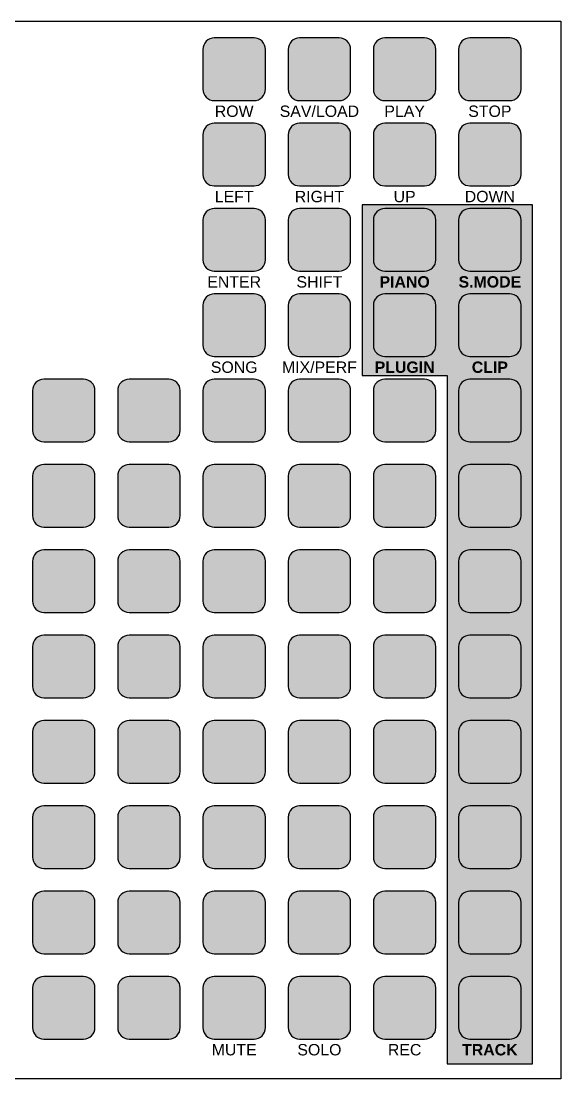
# Model space of a CAD drawing. Header units: millimetres. Extents: x -175 to 2286, y -1714 to 1134.
# Drawn here: x 509.4 to 604.4, y 158.1 to 344 of the extents above; entities that cross this region are included whole.
import ezdxf

# ---------------------------------------------------------------- set-up
doc = ezdxf.new("R2010")
doc.units = ezdxf.units.MM
for name, color, linetype in [('maingrid', 7, 'Continuous'), ('panel', 7, 'Continuous'), ('schrift', 7, 'Continuous')]:
    doc.layers.add(name, color=color, linetype=linetype)
doc.styles.get("Standard").update_dxf_attribs({"font": 'arial.ttf'})
doc.styles.add('Stil1', font='arialbd.ttf')

msp = doc.modelspace()

# ---------------------------------------------------------------- hatches: boundary and pattern name
h = msp.add_hatch(color=40)
h.dxf.hatch_style = 1
h.paths.add_polyline_path([(552.411, 339.079, 0.4142136), (550.411, 341.079), (543.411, 341.079, 0.4142136), (541.411, 339.079), (541.411, 332.079, 0.4142136), (543.411, 330.079), (550.411, 330.079, 0.4142136), (552.411, 332.079)])
h = msp.add_hatch(color=1)
h.dxf.hatch_style = 1
h.paths.add_polyline_path([(567.411, 339.079, 0.4142136), (565.411, 341.079), (558.411, 341.079, 0.4142136), (556.411, 339.079), (556.411, 332.079, 0.4142136), (558.411, 330.079), (565.411, 330.079, 0.4142136), (567.411, 332.079)])
h = msp.add_hatch(color=92)
h.dxf.hatch_style = 1
h.paths.add_polyline_path([(582.411, 339.079, 0.4142136), (580.411, 341.079), (573.411, 341.079, 0.4142136), (571.411, 339.079), (571.411, 332.079, 0.4142136), (573.411, 330.079), (580.411, 330.079, 0.4142136), (582.411, 332.079)])
h = msp.add_hatch(color=90)
h.dxf.hatch_style = 1
h.paths.add_polyline_path([(597.411, 339.079, 0.4142136), (595.411, 341.079), (588.411, 341.079, 0.4142136), (586.411, 339.079), (586.411, 332.079, 0.4142136), (588.411, 330.079), (595.411, 330.079, 0.4142136), (597.411, 332.079)])
h = msp.add_hatch(color=253)
h.dxf.hatch_style = 1
h.paths.add_polyline_path([(552.411, 324.079, 0.4142136), (550.411, 326.079), (543.411, 326.079, 0.4142136), (541.411, 324.079), (541.411, 317.079, 0.4142136), (543.411, 315.079), (550.411, 315.079, 0.4142136), (552.411, 317.079)])
h = msp.add_hatch(color=253)
h.dxf.hatch_style = 1
h.paths.add_polyline_path([(567.411, 324.079, 0.4142136), (565.411, 326.079), (558.411, 326.079, 0.4142136), (556.411, 324.079), (556.411, 317.079, 0.4142136), (558.411, 315.079), (565.411, 315.079, 0.4142136), (567.411, 317.079)])
h = msp.add_hatch(color=253)
h.dxf.hatch_style = 1
h.paths.add_polyline_path([(582.411, 324.079, 0.4142136), (580.411, 326.079), (573.411, 326.079, 0.4142136), (571.411, 324.079), (571.411, 317.079, 0.4142136), (573.411, 315.079), (580.411, 315.079, 0.4142136), (582.411, 317.079)])
h = msp.add_hatch(color=253)
h.dxf.hatch_style = 1
h.paths.add_polyline_path([(597.411, 324.079, 0.4142136), (595.411, 326.079), (588.411, 326.079, 0.4142136), (586.411, 324.079), (586.411, 317.079, 0.4142136), (588.411, 315.079), (595.411, 315.079, 0.4142136), (597.411, 317.079)])
h = msp.add_hatch(color=253)
h.dxf.hatch_style = 1
h.paths.add_polyline_path([(552.411, 309.079, 0.4142136), (550.411, 311.079), (543.411, 311.079, 0.4142136), (541.411, 309.079), (541.411, 302.079, 0.4142136), (543.411, 300.079), (550.411, 300.079, 0.4142136), (552.411, 302.079)])
h = msp.add_hatch(color=253)
h.dxf.hatch_style = 1
h.paths.add_polyline_path([(567.411, 309.079, 0.4142136), (565.411, 311.079), (558.411, 311.079, 0.4142136), (556.411, 309.079), (556.411, 302.079, 0.4142136), (558.411, 300.079), (565.411, 300.079, 0.4142136), (567.411, 302.079)])
h = msp.add_hatch(color=254)
h.dxf.hatch_style = 1
h.paths.add_polyline_path([(599.411, 311.723), (569.411, 311.723), (569.411, 281.752), (584.411, 281.752), (584.411, 160.705), (599.411, 160.705)])
h.paths.add_polyline_path([(588.411, 296.079), (595.411, 296.079, -0.4142136), (597.411, 294.079), (597.411, 287.079, -0.4142136), (595.411, 285.079), (588.411, 285.079, -0.4142136), (586.411, 287.079), (586.411, 294.079, -0.4142136)], flags=16)
h.paths.add_polyline_path([(586.411, 302.079), (586.411, 309.079, -0.4142136), (588.411, 311.079), (595.411, 311.079, -0.4142136), (597.411, 309.079), (597.411, 302.079, -0.4142136), (595.411, 300.079), (588.411, 300.079, -0.4142136)], flags=16)
h.paths.add_polyline_path([(582.411, 294.079), (582.411, 287.079, -0.4142136), (580.411, 285.079), (573.411, 285.079, -0.4142136), (571.411, 287.079), (571.411, 294.079, -0.4142136), (573.411, 296.079), (580.411, 296.079, -0.4142136)], flags=16)
h.paths.add_polyline_path([(580.411, 300.079), (573.411, 300.079, -0.4142136), (571.411, 302.079), (571.411, 309.079, -0.4142136), (573.411, 311.079), (580.411, 311.079, -0.4142136), (582.411, 309.079), (582.411, 302.079, -0.4142136)], flags=16)
h.paths.add_polyline_path([(588.411, 281.079), (595.411, 281.079, -0.4142136), (597.411, 279.079), (597.411, 272.079, -0.4142136), (595.411, 270.079), (588.411, 270.079, -0.4142136), (586.411, 272.079), (586.411, 279.079, -0.4142136)], flags=16)
h.paths.add_polyline_path([(588.411, 266.079), (595.411, 266.079, -0.4142136), (597.411, 264.079), (597.411, 257.079, -0.4142136), (595.411, 255.079), (588.411, 255.079, -0.4142136), (586.411, 257.079), (586.411, 264.079, -0.4142136)], flags=16)
h.paths.add_polyline_path([(588.411, 251.079), (595.411, 251.079, -0.4142136), (597.411, 249.079), (597.411, 242.079, -0.4142136), (595.411, 240.079), (588.411, 240.079, -0.4142136), (586.411, 242.079), (586.411, 249.079, -0.4142136)], flags=16)
h.paths.add_polyline_path([(588.411, 236.079), (595.411, 236.079, -0.4142136), (597.411, 234.079), (597.411, 227.079, -0.4142136), (595.411, 225.079), (588.411, 225.079, -0.4142136), (586.411, 227.079), (586.411, 234.079, -0.4142136)], flags=16)
h.paths.add_polyline_path([(588.411, 221.079), (595.411, 221.079, -0.4142136), (597.411, 219.079), (597.411, 212.079, -0.4142136), (595.411, 210.079), (588.411, 210.079, -0.4142136), (586.411, 212.079), (586.411, 219.079, -0.4142136)], flags=16)
h.paths.add_polyline_path([(588.411, 206.079), (595.411, 206.079, -0.4142136), (597.411, 204.079), (597.411, 197.079, -0.4142136), (595.411, 195.079), (588.411, 195.079, -0.4142136), (586.411, 197.079), (586.411, 204.079, -0.4142136)], flags=16)
h.paths.add_polyline_path([(588.411, 191.079), (595.411, 191.079, -0.4142136), (597.411, 189.079), (597.411, 182.079, -0.4142136), (595.411, 180.079), (588.411, 180.079, -0.4142136), (586.411, 182.079), (586.411, 189.079, -0.4142136)], flags=16)
h.paths.add_polyline_path([(588.411, 176.079), (595.411, 176.079, -0.4142136), (597.411, 174.079), (597.411, 167.079, -0.4142136), (595.411, 165.079), (588.411, 165.079, -0.4142136), (586.411, 167.079), (586.411, 174.079, -0.4142136)], flags=16)
at = {"true_color": 0xa1a1a1}
h = msp.add_hatch(color=253, dxfattribs=at)
h.dxf.hatch_style = 1
h.paths.add_polyline_path([(582.411, 309.079, 0.4142136), (580.411, 311.079), (573.411, 311.079, 0.4142136), (571.411, 309.079), (571.411, 302.079, 0.4142136), (573.411, 300.079), (580.411, 300.079, 0.4142136), (582.411, 302.079)])
h = msp.add_hatch(color=253, dxfattribs=at)
h.dxf.hatch_style = 1
h.paths.add_polyline_path([(597.411, 309.079, 0.4142136), (595.411, 311.079), (588.411, 311.079, 0.4142136), (586.411, 309.079), (586.411, 302.079, 0.4142136), (588.411, 300.079), (595.411, 300.079, 0.4142136), (597.411, 302.079)])
at = {"true_color": 0xfffffe}
h = msp.add_hatch(color=7, dxfattribs=at)
h.dxf.hatch_style = 1
h.paths.add_polyline_path([(552.411, 294.079, 0.4142136), (550.411, 296.079), (543.411, 296.079, 0.4142136), (541.411, 294.079), (541.411, 287.079, 0.4142136), (543.411, 285.079), (550.411, 285.079, 0.4142136), (552.411, 287.079)])
h = msp.add_hatch(color=7, dxfattribs=at)
h.dxf.hatch_style = 1
h.paths.add_polyline_path([(567.411, 294.079, 0.4142136), (565.411, 296.079), (558.411, 296.079, 0.4142136), (556.411, 294.079), (556.411, 287.079, 0.4142136), (558.411, 285.079), (565.411, 285.079, 0.4142136), (567.411, 287.079)])
at = {"true_color": 0xa1a1a1}
h = msp.add_hatch(color=253, dxfattribs=at)
h.dxf.hatch_style = 1
h.paths.add_polyline_path([(582.411, 294.079, 0.4142136), (580.411, 296.079), (573.411, 296.079, 0.4142136), (571.411, 294.079), (571.411, 287.079, 0.4142136), (573.411, 285.079), (580.411, 285.079, 0.4142136), (582.411, 287.079)])
h = msp.add_hatch(color=253, dxfattribs=at)
h.dxf.hatch_style = 1
h.paths.add_polyline_path([(597.411, 294.079, 0.4142136), (595.411, 296.079), (588.411, 296.079, 0.4142136), (586.411, 294.079), (586.411, 287.079, 0.4142136), (588.411, 285.079), (595.411, 285.079, 0.4142136), (597.411, 287.079)])
h = msp.add_hatch(color=151)
h.dxf.hatch_style = 1
h.paths.add_polyline_path([(552.411, 279.079, 0.4142136), (550.411, 281.079), (543.411, 281.079, 0.4142136), (541.411, 279.079), (541.411, 272.079, 0.4142136), (543.411, 270.079), (550.411, 270.079, 0.4142136), (552.411, 272.079)])
h = msp.add_hatch(color=151)
h.dxf.hatch_style = 1
h.paths.add_polyline_path([(567.411, 279.079, 0.4142136), (565.411, 281.079), (558.411, 281.079, 0.4142136), (556.411, 279.079), (556.411, 272.079, 0.4142136), (558.411, 270.079), (565.411, 270.079, 0.4142136), (567.411, 272.079)])
h = msp.add_hatch(color=151)
h.dxf.hatch_style = 1
h.paths.add_polyline_path([(582.411, 279.079, 0.4142136), (580.411, 281.079), (573.411, 281.079, 0.4142136), (571.411, 279.079), (571.411, 272.079, 0.4142136), (573.411, 270.079), (580.411, 270.079, 0.4142136), (582.411, 272.079)])
h = msp.add_hatch(color=1)
h.dxf.hatch_style = 1
h.paths.add_polyline_path([(597.411, 279.079, 0.4142136), (595.411, 281.079), (588.411, 281.079, 0.4142136), (586.411, 279.079), (586.411, 272.079, 0.4142136), (588.411, 270.079), (595.411, 270.079, 0.4142136), (597.411, 272.079)])
h = msp.add_hatch(color=151)
h.dxf.hatch_style = 1
h.paths.add_polyline_path([(552.411, 264.079, 0.4142136), (550.411, 266.079), (543.411, 266.079, 0.4142136), (541.411, 264.079), (541.411, 257.079, 0.4142136), (543.411, 255.079), (550.411, 255.079, 0.4142136), (552.411, 257.079)])
h = msp.add_hatch(color=151)
h.dxf.hatch_style = 1
h.paths.add_polyline_path([(567.411, 264.079, 0.4142136), (565.411, 266.079), (558.411, 266.079, 0.4142136), (556.411, 264.079), (556.411, 257.079, 0.4142136), (558.411, 255.079), (565.411, 255.079, 0.4142136), (567.411, 257.079)])
h = msp.add_hatch(color=151)
h.dxf.hatch_style = 1
h.paths.add_polyline_path([(582.411, 264.079, 0.4142136), (580.411, 266.079), (573.411, 266.079, 0.4142136), (571.411, 264.079), (571.411, 257.079, 0.4142136), (573.411, 255.079), (580.411, 255.079, 0.4142136), (582.411, 257.079)])
h = msp.add_hatch(color=6)
h.dxf.hatch_style = 1
h.paths.add_polyline_path([(597.411, 264.079, 0.4142136), (595.411, 266.079), (588.411, 266.079, 0.4142136), (586.411, 264.079), (586.411, 257.079, 0.4142136), (588.411, 255.079), (595.411, 255.079, 0.4142136), (597.411, 257.079)])
h = msp.add_hatch(color=151)
h.dxf.hatch_style = 1
h.paths.add_polyline_path([(552.411, 249.079, 0.4142136), (550.411, 251.079), (543.411, 251.079, 0.4142136), (541.411, 249.079), (541.411, 242.079, 0.4142136), (543.411, 240.079), (550.411, 240.079, 0.4142136), (552.411, 242.079)])
h = msp.add_hatch(color=151)
h.dxf.hatch_style = 1
h.paths.add_polyline_path([(567.411, 249.079, 0.4142136), (565.411, 251.079), (558.411, 251.079, 0.4142136), (556.411, 249.079), (556.411, 242.079, 0.4142136), (558.411, 240.079), (565.411, 240.079, 0.4142136), (567.411, 242.079)])
h = msp.add_hatch(color=151)
h.dxf.hatch_style = 1
h.paths.add_polyline_path([(582.411, 249.079, 0.4142136), (580.411, 251.079), (573.411, 251.079, 0.4142136), (571.411, 249.079), (571.411, 242.079, 0.4142136), (573.411, 240.079), (580.411, 240.079, 0.4142136), (582.411, 242.079)])
h = msp.add_hatch(color=54)
h.dxf.hatch_style = 1
h.paths.add_polyline_path([(597.411, 249.079, 0.4142136), (595.411, 251.079), (588.411, 251.079, 0.4142136), (586.411, 249.079), (586.411, 242.079, 0.4142136), (588.411, 240.079), (595.411, 240.079, 0.4142136), (597.411, 242.079)])
h = msp.add_hatch(color=151)
h.dxf.hatch_style = 1
h.paths.add_polyline_path([(552.411, 234.079, 0.4142136), (550.411, 236.079), (543.411, 236.079, 0.4142136), (541.411, 234.079), (541.411, 227.079, 0.4142136), (543.411, 225.079), (550.411, 225.079, 0.4142136), (552.411, 227.079)])
h = msp.add_hatch(color=151)
h.dxf.hatch_style = 1
h.paths.add_polyline_path([(567.411, 234.079, 0.4142136), (565.411, 236.079), (558.411, 236.079, 0.4142136), (556.411, 234.079), (556.411, 227.079, 0.4142136), (558.411, 225.079), (565.411, 225.079, 0.4142136), (567.411, 227.079)])
h = msp.add_hatch(color=151)
h.dxf.hatch_style = 1
h.paths.add_polyline_path([(582.411, 234.079, 0.4142136), (580.411, 236.079), (573.411, 236.079, 0.4142136), (571.411, 234.079), (571.411, 227.079, 0.4142136), (573.411, 225.079), (580.411, 225.079, 0.4142136), (582.411, 227.079)])
h = msp.add_hatch(color=2)
h.dxf.hatch_style = 1
h.paths.add_polyline_path([(597.411, 234.079, 0.4142136), (595.411, 236.079), (588.411, 236.079, 0.4142136), (586.411, 234.079), (586.411, 227.079, 0.4142136), (588.411, 225.079), (595.411, 225.079, 0.4142136), (597.411, 227.079)])
h = msp.add_hatch(color=151)
h.dxf.hatch_style = 1
h.paths.add_polyline_path([(552.411, 219.079, 0.4142136), (550.411, 221.079), (543.411, 221.079, 0.4142136), (541.411, 219.079), (541.411, 212.079, 0.4142136), (543.411, 210.079), (550.411, 210.079, 0.4142136), (552.411, 212.079)])
h = msp.add_hatch(color=151)
h.dxf.hatch_style = 1
h.paths.add_polyline_path([(567.411, 219.079, 0.4142136), (565.411, 221.079), (558.411, 221.079, 0.4142136), (556.411, 219.079), (556.411, 212.079, 0.4142136), (558.411, 210.079), (565.411, 210.079, 0.4142136), (567.411, 212.079)])
h = msp.add_hatch(color=151)
h.dxf.hatch_style = 1
h.paths.add_polyline_path([(582.411, 219.079, 0.4142136), (580.411, 221.079), (573.411, 221.079, 0.4142136), (571.411, 219.079), (571.411, 212.079, 0.4142136), (573.411, 210.079), (580.411, 210.079, 0.4142136), (582.411, 212.079)])
h = msp.add_hatch(color=150)
h.dxf.hatch_style = 1
h.paths.add_polyline_path([(597.411, 219.079, 0.4142136), (595.411, 221.079), (588.411, 221.079, 0.4142136), (586.411, 219.079), (586.411, 212.079, 0.4142136), (588.411, 210.079), (595.411, 210.079, 0.4142136), (597.411, 212.079)])
h = msp.add_hatch(color=151)
h.dxf.hatch_style = 1
h.paths.add_polyline_path([(552.411, 204.079, 0.4142136), (550.411, 206.079), (543.411, 206.079, 0.4142136), (541.411, 204.079), (541.411, 197.079, 0.4142136), (543.411, 195.079), (550.411, 195.079, 0.4142136), (552.411, 197.079)])
h = msp.add_hatch(color=151)
h.dxf.hatch_style = 1
h.paths.add_polyline_path([(567.411, 204.079, 0.4142136), (565.411, 206.079), (558.411, 206.079, 0.4142136), (556.411, 204.079), (556.411, 197.079, 0.4142136), (558.411, 195.079), (565.411, 195.079, 0.4142136), (567.411, 197.079)])
h = msp.add_hatch(color=151)
h.dxf.hatch_style = 1
h.paths.add_polyline_path([(582.411, 204.079, 0.4142136), (580.411, 206.079), (573.411, 206.079, 0.4142136), (571.411, 204.079), (571.411, 197.079, 0.4142136), (573.411, 195.079), (580.411, 195.079, 0.4142136), (582.411, 197.079)])
h = msp.add_hatch(color=61)
h.dxf.hatch_style = 1
h.paths.add_polyline_path([(597.411, 204.079, 0.4142136), (595.411, 206.079), (588.411, 206.079, 0.4142136), (586.411, 204.079), (586.411, 197.079, 0.4142136), (588.411, 195.079), (595.411, 195.079, 0.4142136), (597.411, 197.079)])
h = msp.add_hatch(color=151)
h.dxf.hatch_style = 1
h.paths.add_polyline_path([(552.411, 189.079, 0.4142136), (550.411, 191.079), (543.411, 191.079, 0.4142136), (541.411, 189.079), (541.411, 182.079, 0.4142136), (543.411, 180.079), (550.411, 180.079, 0.4142136), (552.411, 182.079)])
h = msp.add_hatch(color=151)
h.dxf.hatch_style = 1
h.paths.add_polyline_path([(567.411, 189.079, 0.4142136), (565.411, 191.079), (558.411, 191.079, 0.4142136), (556.411, 189.079), (556.411, 182.079, 0.4142136), (558.411, 180.079), (565.411, 180.079, 0.4142136), (567.411, 182.079)])
h = msp.add_hatch(color=151)
h.dxf.hatch_style = 1
h.paths.add_polyline_path([(582.411, 189.079, 0.4142136), (580.411, 191.079), (573.411, 191.079, 0.4142136), (571.411, 189.079), (571.411, 182.079, 0.4142136), (573.411, 180.079), (580.411, 180.079, 0.4142136), (582.411, 182.079)])
h = msp.add_hatch(color=4)
h.dxf.hatch_style = 1
h.paths.add_polyline_path([(597.411, 189.079, 0.4142136), (595.411, 191.079), (588.411, 191.079, 0.4142136), (586.411, 189.079), (586.411, 182.079, 0.4142136), (588.411, 180.079), (595.411, 180.079, 0.4142136), (597.411, 182.079)])
h = msp.add_hatch(color=151)
h.dxf.hatch_style = 1
h.paths.add_polyline_path([(552.411, 174.079, 0.4142136), (550.411, 176.079), (543.411, 176.079, 0.4142136), (541.411, 174.079), (541.411, 167.079, 0.4142136), (543.411, 165.079), (550.411, 165.079, 0.4142136), (552.411, 167.079)])
h = msp.add_hatch(color=151)
h.dxf.hatch_style = 1
h.paths.add_polyline_path([(567.411, 174.079, 0.4142136), (565.411, 176.079), (558.411, 176.079, 0.4142136), (556.411, 174.079), (556.411, 167.079, 0.4142136), (558.411, 165.079), (565.411, 165.079, 0.4142136), (567.411, 167.079)])
h = msp.add_hatch(color=151)
h.dxf.hatch_style = 1
h.paths.add_polyline_path([(582.411, 174.079, 0.4142136), (580.411, 176.079), (573.411, 176.079, 0.4142136), (571.411, 174.079), (571.411, 167.079, 0.4142136), (573.411, 165.079), (580.411, 165.079, 0.4142136), (582.411, 167.079)])
h = msp.add_hatch(color=3)
h.dxf.hatch_style = 1
h.paths.add_polyline_path([(597.411, 174.079, 0.4142136), (595.411, 176.079), (588.411, 176.079, 0.4142136), (586.411, 174.079), (586.411, 167.079, 0.4142136), (588.411, 165.079), (595.411, 165.079, 0.4142136), (597.411, 167.079)])
at = {"layer": 'maingrid'}
h = msp.add_hatch(color=252, dxfattribs=at)
h.dxf.hatch_style = 1
h.paths.add_polyline_path([(522.411, 279.079, 0.4142136), (520.411, 281.079), (513.411, 281.079, 0.4142136), (511.411, 279.079), (511.411, 272.079, 0.4142136), (513.411, 270.079), (520.411, 270.079, 0.4142136), (522.411, 272.079)])
h = msp.add_hatch(color=252, dxfattribs=at)
h.dxf.hatch_style = 1
h.paths.add_polyline_path([(537.411, 279.079, 0.4142136), (535.411, 281.079), (528.411, 281.079, 0.4142136), (526.411, 279.079), (526.411, 272.079, 0.4142136), (528.411, 270.079), (535.411, 270.079, 0.4142136), (537.411, 272.079)])
h = msp.add_hatch(color=252, dxfattribs=at)
h.dxf.hatch_style = 1
h.paths.add_polyline_path([(522.411, 264.079, 0.4142136), (520.411, 266.079), (513.411, 266.079, 0.4142136), (511.411, 264.079), (511.411, 257.079, 0.4142136), (513.411, 255.079), (520.411, 255.079, 0.4142136), (522.411, 257.079)])
h = msp.add_hatch(color=252, dxfattribs=at)
h.dxf.hatch_style = 1
h.paths.add_polyline_path([(537.411, 264.079, 0.4142136), (535.411, 266.079), (528.411, 266.079, 0.4142136), (526.411, 264.079), (526.411, 257.079, 0.4142136), (528.411, 255.079), (535.411, 255.079, 0.4142136), (537.411, 257.079)])
h = msp.add_hatch(color=252, dxfattribs=at)
h.dxf.hatch_style = 1
h.paths.add_polyline_path([(522.411, 249.079, 0.4142136), (520.411, 251.079), (513.411, 251.079, 0.4142136), (511.411, 249.079), (511.411, 242.079, 0.4142136), (513.411, 240.079), (520.411, 240.079, 0.4142136), (522.411, 242.079)])
h = msp.add_hatch(color=252, dxfattribs=at)
h.dxf.hatch_style = 1
h.paths.add_polyline_path([(537.411, 249.079, 0.4142136), (535.411, 251.079), (528.411, 251.079, 0.4142136), (526.411, 249.079), (526.411, 242.079, 0.4142136), (528.411, 240.079), (535.411, 240.079, 0.4142136), (537.411, 242.079)])
h = msp.add_hatch(color=252, dxfattribs=at)
h.dxf.hatch_style = 1
h.paths.add_polyline_path([(522.411, 234.079, 0.4142136), (520.411, 236.079), (513.411, 236.079, 0.4142136), (511.411, 234.079), (511.411, 227.079, 0.4142136), (513.411, 225.079), (520.411, 225.079, 0.4142136), (522.411, 227.079)])
h = msp.add_hatch(color=252, dxfattribs=at)
h.dxf.hatch_style = 1
h.paths.add_polyline_path([(537.411, 234.079, 0.4142136), (535.411, 236.079), (528.411, 236.079, 0.4142136), (526.411, 234.079), (526.411, 227.079, 0.4142136), (528.411, 225.079), (535.411, 225.079, 0.4142136), (537.411, 227.079)])
h = msp.add_hatch(color=252, dxfattribs=at)
h.dxf.hatch_style = 1
h.paths.add_polyline_path([(522.411, 219.079, 0.4142136), (520.411, 221.079), (513.411, 221.079, 0.4142136), (511.411, 219.079), (511.411, 212.079, 0.4142136), (513.411, 210.079), (520.411, 210.079, 0.4142136), (522.411, 212.079)])
h = msp.add_hatch(color=252, dxfattribs=at)
h.dxf.hatch_style = 1
h.paths.add_polyline_path([(537.411, 219.079, 0.4142136), (535.411, 221.079), (528.411, 221.079, 0.4142136), (526.411, 219.079), (526.411, 212.079, 0.4142136), (528.411, 210.079), (535.411, 210.079, 0.4142136), (537.411, 212.079)])
h = msp.add_hatch(color=252, dxfattribs=at)
h.dxf.hatch_style = 1
h.paths.add_polyline_path([(522.411, 204.079, 0.4142136), (520.411, 206.079), (513.411, 206.079, 0.4142136), (511.411, 204.079), (511.411, 197.079, 0.4142136), (513.411, 195.079), (520.411, 195.079, 0.4142136), (522.411, 197.079)])
h = msp.add_hatch(color=252, dxfattribs=at)
h.dxf.hatch_style = 1
h.paths.add_polyline_path([(537.411, 204.079, 0.4142136), (535.411, 206.079), (528.411, 206.079, 0.4142136), (526.411, 204.079), (526.411, 197.079, 0.4142136), (528.411, 195.079), (535.411, 195.079, 0.4142136), (537.411, 197.079)])
h = msp.add_hatch(color=252, dxfattribs=at)
h.dxf.hatch_style = 1
h.paths.add_polyline_path([(522.411, 189.079, 0.4142136), (520.411, 191.079), (513.411, 191.079, 0.4142136), (511.411, 189.079), (511.411, 182.079, 0.4142136), (513.411, 180.079), (520.411, 180.079, 0.4142136), (522.411, 182.079)])
h = msp.add_hatch(color=252, dxfattribs=at)
h.dxf.hatch_style = 1
h.paths.add_polyline_path([(537.411, 189.079, 0.4142136), (535.411, 191.079), (528.411, 191.079, 0.4142136), (526.411, 189.079), (526.411, 182.079, 0.4142136), (528.411, 180.079), (535.411, 180.079, 0.4142136), (537.411, 182.079)])
h = msp.add_hatch(color=252, dxfattribs=at)
h.dxf.hatch_style = 1
h.paths.add_polyline_path([(522.411, 174.079, 0.4142136), (520.411, 176.079), (513.411, 176.079, 0.4142136), (511.411, 174.079), (511.411, 167.079, 0.4142136), (513.411, 165.079), (520.411, 165.079, 0.4142136), (522.411, 167.079)])
h = msp.add_hatch(color=252, dxfattribs=at)
h.dxf.hatch_style = 1
h.paths.add_polyline_path([(537.411, 174.079, 0.4142136), (535.411, 176.079), (528.411, 176.079, 0.4142136), (526.411, 174.079), (526.411, 167.079, 0.4142136), (528.411, 165.079), (535.411, 165.079, 0.4142136), (537.411, 167.079)])

# ---------------------------------------------------------------- linework, layer by layer
for points in [[(294.411, 344.039), (604.411, 344.039), (604.411, 158.079), (294.411, 158.079)], [(569.411, 281.752), (584.411, 281.752), (584.411, 160.705), (599.411, 160.705), (599.411, 311.723), (569.411, 311.723)]]:
    msp.add_lwpolyline(points, close=True)
at = {"layer": 'panel'}
for points in [[(543.411, 330.079), (550.411, 330.079, 0.4142136), (552.411, 332.079), (552.411, 339.079, 0.4142136), (550.411, 341.079), (543.411, 341.079, 0.4142136), (541.411, 339.079), (541.411, 332.079, 0.4142136)], [(558.411, 330.079), (565.411, 330.079, 0.4142136), (567.411, 332.079), (567.411, 339.079, 0.4142136), (565.411, 341.079), (558.411, 341.079, 0.4142136), (556.411, 339.079), (556.411, 332.079, 0.4142136)], [(573.411, 330.079), (580.411, 330.079, 0.4142136), (582.411, 332.079), (582.411, 339.079, 0.4142136), (580.411, 341.079), (573.411, 341.079, 0.4142136), (571.411, 339.079), (571.411, 332.079, 0.4142136)], [(588.411, 330.079), (595.411, 330.079, 0.4142136), (597.411, 332.079), (597.411, 339.079, 0.4142136), (595.411, 341.079), (588.411, 341.079, 0.4142136), (586.411, 339.079), (586.411, 332.079, 0.4142136)], [(543.411, 315.079), (550.411, 315.079, 0.4142136), (552.411, 317.079), (552.411, 324.079, 0.4142136), (550.411, 326.079), (543.411, 326.079, 0.4142136), (541.411, 324.079), (541.411, 317.079, 0.4142136)], [(558.411, 315.079), (565.411, 315.079, 0.4142136), (567.411, 317.079), (567.411, 324.079, 0.4142136), (565.411, 326.079), (558.411, 326.079, 0.4142136), (556.411, 324.079), (556.411, 317.079, 0.4142136)], [(573.411, 315.079), (580.411, 315.079, 0.4142136), (582.411, 317.079), (582.411, 324.079, 0.4142136), (580.411, 326.079), (573.411, 326.079, 0.4142136), (571.411, 324.079), (571.411, 317.079, 0.4142136)], [(588.411, 315.079), (595.411, 315.079, 0.4142136), (597.411, 317.079), (597.411, 324.079, 0.4142136), (595.411, 326.079), (588.411, 326.079, 0.4142136), (586.411, 324.079), (586.411, 317.079, 0.4142136)], [(543.411, 300.079), (550.411, 300.079, 0.4142136), (552.411, 302.079), (552.411, 309.079, 0.4142136), (550.411, 311.079), (543.411, 311.079, 0.4142136), (541.411, 309.079), (541.411, 302.079, 0.4142136)], [(558.411, 300.079), (565.411, 300.079, 0.4142136), (567.411, 302.079), (567.411, 309.079, 0.4142136), (565.411, 311.079), (558.411, 311.079, 0.4142136), (556.411, 309.079), (556.411, 302.079, 0.4142136)], [(573.411, 300.079), (580.411, 300.079, 0.4142136), (582.411, 302.079), (582.411, 309.079, 0.4142136), (580.411, 311.079), (573.411, 311.079, 0.4142136), (571.411, 309.079), (571.411, 302.079, 0.4142136)], [(588.411, 300.079), (595.411, 300.079, 0.4142136), (597.411, 302.079), (597.411, 309.079, 0.4142136), (595.411, 311.079), (588.411, 311.079, 0.4142136), (586.411, 309.079), (586.411, 302.079, 0.4142136)], [(543.411, 285.079), (550.411, 285.079, 0.4142136), (552.411, 287.079), (552.411, 294.079, 0.4142136), (550.411, 296.079), (543.411, 296.079, 0.4142136), (541.411, 294.079), (541.411, 287.079, 0.4142136)], [(558.411, 285.079), (565.411, 285.079, 0.4142136), (567.411, 287.079), (567.411, 294.079, 0.4142136), (565.411, 296.079), (558.411, 296.079, 0.4142136), (556.411, 294.079), (556.411, 287.079, 0.4142136)], [(573.411, 285.079), (580.411, 285.079, 0.4142136), (582.411, 287.079), (582.411, 294.079, 0.4142136), (580.411, 296.079), (573.411, 296.079, 0.4142136), (571.411, 294.079), (571.411, 287.079, 0.4142136)], [(588.411, 285.079), (595.411, 285.079, 0.4142136), (597.411, 287.079), (597.411, 294.079, 0.4142136), (595.411, 296.079), (588.411, 296.079, 0.4142136), (586.411, 294.079), (586.411, 287.079, 0.4142136)], [(513.411, 270.079), (520.411, 270.079, 0.4142136), (522.411, 272.079), (522.411, 279.079, 0.4142136), (520.411, 281.079), (513.411, 281.079, 0.4142136), (511.411, 279.079), (511.411, 272.079, 0.4142136)], [(528.411, 270.079), (535.411, 270.079, 0.4142136), (537.411, 272.079), (537.411, 279.079, 0.4142136), (535.411, 281.079), (528.411, 281.079, 0.4142136), (526.411, 279.079), (526.411, 272.079, 0.4142136)], [(543.411, 270.079), (550.411, 270.079, 0.4142136), (552.411, 272.079), (552.411, 279.079, 0.4142136), (550.411, 281.079), (543.411, 281.079, 0.4142136), (541.411, 279.079), (541.411, 272.079, 0.4142136)], [(558.411, 270.079), (565.411, 270.079, 0.4142136), (567.411, 272.079), (567.411, 279.079, 0.4142136), (565.411, 281.079), (558.411, 281.079, 0.4142136), (556.411, 279.079), (556.411, 272.079, 0.4142136)], [(573.411, 270.079), (580.411, 270.079, 0.4142136), (582.411, 272.079), (582.411, 279.079, 0.4142136), (580.411, 281.079), (573.411, 281.079, 0.4142136), (571.411, 279.079), (571.411, 272.079, 0.4142136)], [(588.411, 270.079), (595.411, 270.079, 0.4142136), (597.411, 272.079), (597.411, 279.079, 0.4142136), (595.411, 281.079), (588.411, 281.079, 0.4142136), (586.411, 279.079), (586.411, 272.079, 0.4142136)], [(513.411, 255.079), (520.411, 255.079, 0.4142136), (522.411, 257.079), (522.411, 264.079, 0.4142136), (520.411, 266.079), (513.411, 266.079, 0.4142136), (511.411, 264.079), (511.411, 257.079, 0.4142136)], [(528.411, 255.079), (535.411, 255.079, 0.4142136), (537.411, 257.079), (537.411, 264.079, 0.4142136), (535.411, 266.079), (528.411, 266.079, 0.4142136), (526.411, 264.079), (526.411, 257.079, 0.4142136)], [(543.411, 255.079), (550.411, 255.079, 0.4142136), (552.411, 257.079), (552.411, 264.079, 0.4142136), (550.411, 266.079), (543.411, 266.079, 0.4142136), (541.411, 264.079), (541.411, 257.079, 0.4142136)], [(558.411, 255.079), (565.411, 255.079, 0.4142136), (567.411, 257.079), (567.411, 264.079, 0.4142136), (565.411, 266.079), (558.411, 266.079, 0.4142136), (556.411, 264.079), (556.411, 257.079, 0.4142136)], [(573.411, 255.079), (580.411, 255.079, 0.4142136), (582.411, 257.079), (582.411, 264.079, 0.4142136), (580.411, 266.079), (573.411, 266.079, 0.4142136), (571.411, 264.079), (571.411, 257.079, 0.4142136)], [(588.411, 255.079), (595.411, 255.079, 0.4142136), (597.411, 257.079), (597.411, 264.079, 0.4142136), (595.411, 266.079), (588.411, 266.079, 0.4142136), (586.411, 264.079), (586.411, 257.079, 0.4142136)], [(513.411, 240.079), (520.411, 240.079, 0.4142136), (522.411, 242.079), (522.411, 249.079, 0.4142136), (520.411, 251.079), (513.411, 251.079, 0.4142136), (511.411, 249.079), (511.411, 242.079, 0.4142136)], [(528.411, 240.079), (535.411, 240.079, 0.4142136), (537.411, 242.079), (537.411, 249.079, 0.4142136), (535.411, 251.079), (528.411, 251.079, 0.4142136), (526.411, 249.079), (526.411, 242.079, 0.4142136)], [(543.411, 240.079), (550.411, 240.079, 0.4142136), (552.411, 242.079), (552.411, 249.079, 0.4142136), (550.411, 251.079), (543.411, 251.079, 0.4142136), (541.411, 249.079), (541.411, 242.079, 0.4142136)], [(558.411, 240.079), (565.411, 240.079, 0.4142136), (567.411, 242.079), (567.411, 249.079, 0.4142136), (565.411, 251.079), (558.411, 251.079, 0.4142136), (556.411, 249.079), (556.411, 242.079, 0.4142136)], [(573.411, 240.079), (580.411, 240.079, 0.4142136), (582.411, 242.079), (582.411, 249.079, 0.4142136), (580.411, 251.079), (573.411, 251.079, 0.4142136), (571.411, 249.079), (571.411, 242.079, 0.4142136)], [(588.411, 240.079), (595.411, 240.079, 0.4142136), (597.411, 242.079), (597.411, 249.079, 0.4142136), (595.411, 251.079), (588.411, 251.079, 0.4142136), (586.411, 249.079), (586.411, 242.079, 0.4142136)], [(513.411, 225.079), (520.411, 225.079, 0.4142136), (522.411, 227.079), (522.411, 234.079, 0.4142136), (520.411, 236.079), (513.411, 236.079, 0.4142136), (511.411, 234.079), (511.411, 227.079, 0.4142136)], [(528.411, 225.079), (535.411, 225.079, 0.4142136), (537.411, 227.079), (537.411, 234.079, 0.4142136), (535.411, 236.079), (528.411, 236.079, 0.4142136), (526.411, 234.079), (526.411, 227.079, 0.4142136)], [(543.411, 225.079), (550.411, 225.079, 0.4142136), (552.411, 227.079), (552.411, 234.079, 0.4142136), (550.411, 236.079), (543.411, 236.079, 0.4142136), (541.411, 234.079), (541.411, 227.079, 0.4142136)], [(558.411, 225.079), (565.411, 225.079, 0.4142136), (567.411, 227.079), (567.411, 234.079, 0.4142136), (565.411, 236.079), (558.411, 236.079, 0.4142136), (556.411, 234.079), (556.411, 227.079, 0.4142136)], [(573.411, 225.079), (580.411, 225.079, 0.4142136), (582.411, 227.079), (582.411, 234.079, 0.4142136), (580.411, 236.079), (573.411, 236.079, 0.4142136), (571.411, 234.079), (571.411, 227.079, 0.4142136)], [(588.411, 225.079), (595.411, 225.079, 0.4142136), (597.411, 227.079), (597.411, 234.079, 0.4142136), (595.411, 236.079), (588.411, 236.079, 0.4142136), (586.411, 234.079), (586.411, 227.079, 0.4142136)], [(513.411, 210.079), (520.411, 210.079, 0.4142136), (522.411, 212.079), (522.411, 219.079, 0.4142136), (520.411, 221.079), (513.411, 221.079, 0.4142136), (511.411, 219.079), (511.411, 212.079, 0.4142136)], [(528.411, 210.079), (535.411, 210.079, 0.4142136), (537.411, 212.079), (537.411, 219.079, 0.4142136), (535.411, 221.079), (528.411, 221.079, 0.4142136), (526.411, 219.079), (526.411, 212.079, 0.4142136)], [(543.411, 210.079), (550.411, 210.079, 0.4142136), (552.411, 212.079), (552.411, 219.079, 0.4142136), (550.411, 221.079), (543.411, 221.079, 0.4142136), (541.411, 219.079), (541.411, 212.079, 0.4142136)], [(558.411, 210.079), (565.411, 210.079, 0.4142136), (567.411, 212.079), (567.411, 219.079, 0.4142136), (565.411, 221.079), (558.411, 221.079, 0.4142136), (556.411, 219.079), (556.411, 212.079, 0.4142136)], [(573.411, 210.079), (580.411, 210.079, 0.4142136), (582.411, 212.079), (582.411, 219.079, 0.4142136), (580.411, 221.079), (573.411, 221.079, 0.4142136), (571.411, 219.079), (571.411, 212.079, 0.4142136)], [(588.411, 210.079), (595.411, 210.079, 0.4142136), (597.411, 212.079), (597.411, 219.079, 0.4142136), (595.411, 221.079), (588.411, 221.079, 0.4142136), (586.411, 219.079), (586.411, 212.079, 0.4142136)], [(513.411, 195.079), (520.411, 195.079, 0.4142136), (522.411, 197.079), (522.411, 204.079, 0.4142136), (520.411, 206.079), (513.411, 206.079, 0.4142136), (511.411, 204.079), (511.411, 197.079, 0.4142136)], [(528.411, 195.079), (535.411, 195.079, 0.4142136), (537.411, 197.079), (537.411, 204.079, 0.4142136), (535.411, 206.079), (528.411, 206.079, 0.4142136), (526.411, 204.079), (526.411, 197.079, 0.4142136)], [(543.411, 195.079), (550.411, 195.079, 0.4142136), (552.411, 197.079), (552.411, 204.079, 0.4142136), (550.411, 206.079), (543.411, 206.079, 0.4142136), (541.411, 204.079), (541.411, 197.079, 0.4142136)], [(558.411, 195.079), (565.411, 195.079, 0.4142136), (567.411, 197.079), (567.411, 204.079, 0.4142136), (565.411, 206.079), (558.411, 206.079, 0.4142136), (556.411, 204.079), (556.411, 197.079, 0.4142136)], [(573.411, 195.079), (580.411, 195.079, 0.4142136), (582.411, 197.079), (582.411, 204.079, 0.4142136), (580.411, 206.079), (573.411, 206.079, 0.4142136), (571.411, 204.079), (571.411, 197.079, 0.4142136)], [(588.411, 195.079), (595.411, 195.079, 0.4142136), (597.411, 197.079), (597.411, 204.079, 0.4142136), (595.411, 206.079), (588.411, 206.079, 0.4142136), (586.411, 204.079), (586.411, 197.079, 0.4142136)], [(513.411, 180.079), (520.411, 180.079, 0.4142136), (522.411, 182.079), (522.411, 189.079, 0.4142136), (520.411, 191.079), (513.411, 191.079, 0.4142136), (511.411, 189.079), (511.411, 182.079, 0.4142136)], [(528.411, 180.079), (535.411, 180.079, 0.4142136), (537.411, 182.079), (537.411, 189.079, 0.4142136), (535.411, 191.079), (528.411, 191.079, 0.4142136), (526.411, 189.079), (526.411, 182.079, 0.4142136)], [(543.411, 180.079), (550.411, 180.079, 0.4142136), (552.411, 182.079), (552.411, 189.079, 0.4142136), (550.411, 191.079), (543.411, 191.079, 0.4142136), (541.411, 189.079), (541.411, 182.079, 0.4142136)], [(558.411, 180.079), (565.411, 180.079, 0.4142136), (567.411, 182.079), (567.411, 189.079, 0.4142136), (565.411, 191.079), (558.411, 191.079, 0.4142136), (556.411, 189.079), (556.411, 182.079, 0.4142136)], [(573.411, 180.079), (580.411, 180.079, 0.4142136), (582.411, 182.079), (582.411, 189.079, 0.4142136), (580.411, 191.079), (573.411, 191.079, 0.4142136), (571.411, 189.079), (571.411, 182.079, 0.4142136)], [(588.411, 180.079), (595.411, 180.079, 0.4142136), (597.411, 182.079), (597.411, 189.079, 0.4142136), (595.411, 191.079), (588.411, 191.079, 0.4142136), (586.411, 189.079), (586.411, 182.079, 0.4142136)], [(513.411, 165.079), (520.411, 165.079, 0.4142136), (522.411, 167.079), (522.411, 174.079, 0.4142136), (520.411, 176.079), (513.411, 176.079, 0.4142136), (511.411, 174.079), (511.411, 167.079, 0.4142136)], [(528.411, 165.079), (535.411, 165.079, 0.4142136), (537.411, 167.079), (537.411, 174.079, 0.4142136), (535.411, 176.079), (528.411, 176.079, 0.4142136), (526.411, 174.079), (526.411, 167.079, 0.4142136)], [(543.411, 165.079), (550.411, 165.079, 0.4142136), (552.411, 167.079), (552.411, 174.079, 0.4142136), (550.411, 176.079), (543.411, 176.079, 0.4142136), (541.411, 174.079), (541.411, 167.079, 0.4142136)], [(558.411, 165.079), (565.411, 165.079, 0.4142136), (567.411, 167.079), (567.411, 174.079, 0.4142136), (565.411, 176.079), (558.411, 176.079, 0.4142136), (556.411, 174.079), (556.411, 167.079, 0.4142136)], [(573.411, 165.079), (580.411, 165.079, 0.4142136), (582.411, 167.079), (582.411, 174.079, 0.4142136), (580.411, 176.079), (573.411, 176.079, 0.4142136), (571.411, 174.079), (571.411, 167.079, 0.4142136)], [(588.411, 165.079), (595.411, 165.079, 0.4142136), (597.411, 167.079), (597.411, 174.079, 0.4142136), (595.411, 176.079), (588.411, 176.079, 0.4142136), (586.411, 174.079), (586.411, 167.079, 0.4142136)]]:
    msp.add_lwpolyline(points, format="xyb", close=True, dxfattribs=at)

# ---------------------------------------------------------------- texts
at = {"layer": 'schrift', "char_height": 2, "attachment_point": 2}
for s, insert in [('ROW', (546.911, 329.202)), ('SAV/LOAD', (561.911, 329.202)), ('PLAY', (576.911, 329.202)), ('STOP', (591.911, 329.202)), ('LEFT', (546.911, 314.202)), ('RIGHT', (561.911, 314.202)), ('UP', (576.911, 314.202)), ('DOWN', (591.911, 314.202)), ('ENTER', (546.911, 299.202)), ('SHIFT', (561.911, 299.202)), ('SONG', (546.911, 284.202)), ('MIX/PERF', (561.911, 284.202)), ('MUTE', (546.911, 164.202)), ('SOLO', (561.911, 164.202)), ('REC', (576.911, 164.202))]:
    msp.add_mtext_dynamic_manual_height_columns(s, width=27.57727, gutter_width=12.5, heights=[0], dxfattribs=dict(at, insert=insert))
at = {"layer": 'schrift', "char_height": 2, "attachment_point": 2, "style": 'Stil1'}
for s, insert in [('PIANO', (576.911, 299.202)), ('S.MODE', (591.911, 299.202)), ('PLUGIN', (576.911, 284.202)), ('CLIP', (591.911, 284.202)), ('TRACK', (591.911, 164.202))]:
    msp.add_mtext_dynamic_manual_height_columns(s, width=27.57727, gutter_width=12.5, heights=[0], dxfattribs=dict(at, insert=insert))

doc.saveas('drawing.dxf')
